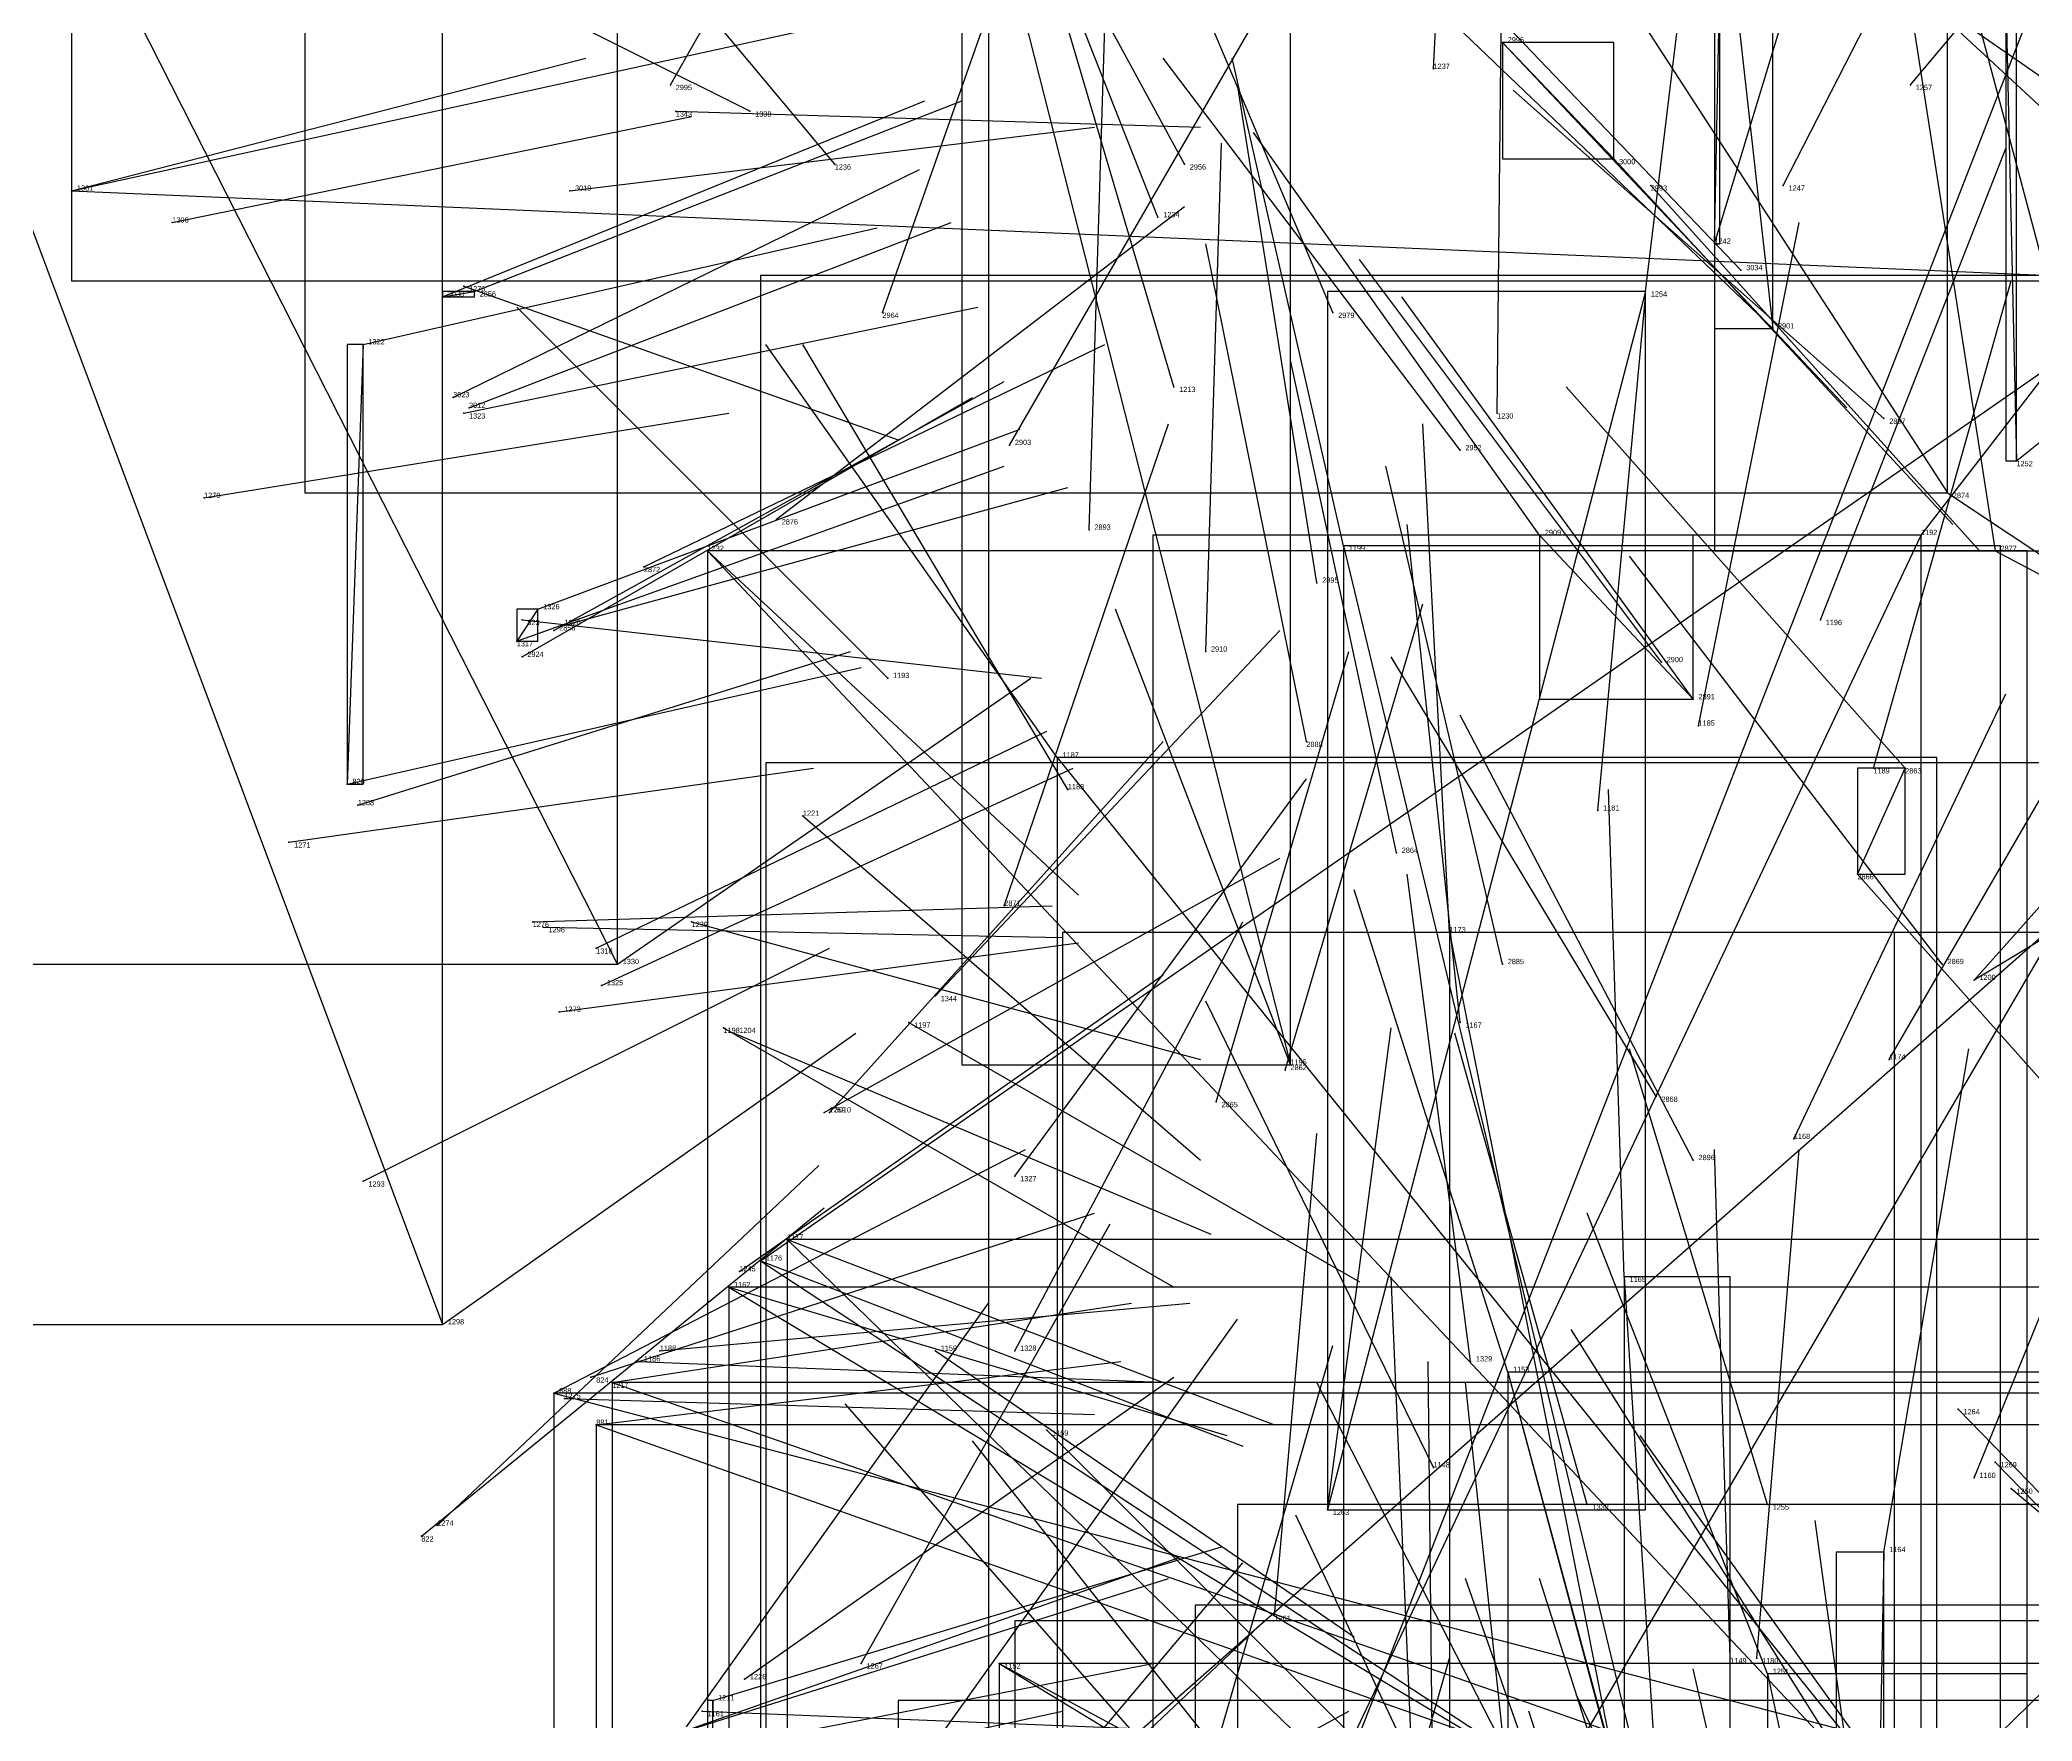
# Model space of a CAD drawing. Extents: x 59.1 to 70.8, y 600.3 to 605.1.
# Drawn here: x 67.891 to 68.267, y 602.0191 to 602.3365 of the extents above; entities that cross this region are included whole.
import ezdxf

# ---------------------------------------------------------------- set-up
doc = ezdxf.new("R2010")
doc.units = 0
for name, color, linetype in [('Clients', 3, 'CONTINUOUS'), ('Facilities', 3, 'CONTINUOUS'), ('Facilities_lines', 3, 'CONTINUOUS'), ('Min_max_boxes', 1, 'CONTINUOUS'), ('Normals', 1, 'CONTINUOUS'), ('Source_points', 5, 'CONTINUOUS'), ('Text', 3, 'CONTINUOUS')]:
    doc.layers.add(name, color=color, linetype=linetype)

msp = doc.modelspace()

# ---------------------------------------------------------------- linework, layer by layer
at = {"layer": 'Clients', "color": 5}
for p in [(68.188, 602.314, 448.525), (67.973, 602.289, 448.079), (68.218, 602.282, 448.34), (68.264, 602.257, 447.56), (68.251, 602.251, 448.219), (68.174, 602.243, 448.375), (68.246, 602.243, 447.488), (68.26, 602.24, 448.16), (67.981, 602.223, 447.935), (67.949, 602.196, 447.819), (68.243, 602.199, 448.112), (68.256, 602.159, 447.231), (68.127, 602.143, 447.143), (67.967, 602.094, 447.843), (68.134, 602.059, 447.811)]:
    msp.add_point(p, dxfattribs=at)
at = {"layer": 'Facilities', "color": 3}
for p in [(68.167, 602.336, 448.584), (68.01, 602.328, 448.515), (68.154, 602.331, 447.666), (68.244, 602.328, 447.722), (68.011, 602.323, 447.944), (68.025, 602.323, 447.82), (68.041, 602.313, 447.745), (68.107, 602.313, 448.559), (68.195, 602.309, 448.463), (68.22, 602.309, 447.65), (67.897, 602.308, 447.84), (67.991, 602.308, 448.011), (67.916, 602.302, 447.804), (68.102, 602.303, 447.675), (68.207, 602.298, 447.595), (67.971, 602.29, 447.744), (68.212, 602.293, 448.402), (67.967, 602.288, 448.143), (68.194, 602.289, 447.582), (68.05, 602.285, 448.455), (68.135, 602.285, 448.495), (67.952, 602.279, 447.882), (67.969, 602.269, 448.111), (68.105, 602.271, 447.525), (67.971, 602.266, 447.957), (67.972, 602.267, 448.035), (68.166, 602.266, 447.516), (68.239, 602.265, 448.28), (68.074, 602.26, 448.316), (68.159, 602.259, 448.434), (67.922, 602.25, 447.782), (68.03, 602.246, 448.187), (68.089, 602.244, 448.392), (68.017, 602.24, 447.583), (68.137, 602.241, 447.452), (68.005, 602.237, 448.056), (68.132, 602.234, 448.327), (67.982, 602.227, 447.781), (67.985, 602.229, 447.922), (68.227, 602.227, 447.415), (67.988, 602.225, 448.061), (67.99, 602.226, 447.87), (67.982, 602.22, 447.998), (68.111, 602.221, 448.329), (68.197, 602.219, 448.311), (68.051, 602.216, 447.438), (68.203, 602.212, 448.253), (68.13, 602.204, 448.268), (68.204, 602.207, 447.347), (68.083, 602.201, 447.396), (68.237, 602.199, 447.194), (68.085, 602.195, 447.288), (67.951, 602.192, 447.834), (68.035, 602.19, 447.5), (68.185, 602.191, 447.276), (67.938, 602.185, 447.762), (68.147, 602.183, 448.175), (68.234, 602.179, 448.13), (67.984, 602.17, 447.687), (68.014, 602.17, 447.571), (68.073, 602.173, 448.134), (67.986, 602.169, 447.612), (68.157, 602.168, 447.211), (67.996, 602.165, 447.916), (68, 602.162, 447.953), (68.167, 602.162, 448.146), (68.25, 602.162, 448.069), (67.997, 602.158, 447.89), (68.06, 602.156, 447.965), (67.989, 602.153, 447.707), (68.055, 602.151, 447.371), (68.159, 602.151, 447.14), (68.02, 602.15, 447.313), (68.022, 602.149, 447.387), (68.24, 602.144, 447.16), (68.126, 602.142, 448.027), (68.113, 602.136, 448.07), (68.196, 602.137, 448.085), (68.039, 602.134, 447.777), (68.04, 602.134, 447.994), (68.222, 602.129, 447.089), (68.203, 602.125, 448.027), (67.952, 602.121, 447.781), (68.075, 602.122, 447.904), (68.032, 602.11, 447.333), (68.027, 602.106, 447.271), (68.023, 602.104, 447.778), (68.19, 602.103, 447.026), (68.021, 602.101, 447.21), (68.004, 602.087, 447.405), (68.008, 602.089, 447.467), (68.06, 602.089, 447.098), (68.075, 602.089, 447.89), (68.161, 602.087, 447.949), (67.995, 602.084, 447.6), (68.168, 602.085, 446.956), (67.988, 602.081, 447.616), (67.99, 602.08, 447.389), (67.999, 602.083, 447.531), (68.253, 602.078, 447.844), (67.996, 602.075, 447.467), (68.081, 602.074, 447.047), (68.154, 602.067, 446.867), (68.256, 602.065, 446.895), (68.26, 602.068, 447.786), (68.263, 602.063, 447.726), (68.183, 602.06, 447.891), (68.217, 602.06, 447.84), (67.963, 602.054, 447.794), (67.966, 602.056, 447.73), (68.239, 602.051, 446.82), (68.124, 602.039, 447.829), (68.21, 602.031, 446.719), (68.215, 602.031, 446.754), (68.024, 602.027, 447.575), (68.046, 602.03, 447.752), (68.072, 602.03, 446.94), (68.217, 602.028, 447.768), (68.016, 602.021, 447.135), (68.018, 602.023, 447.512)]:
    msp.add_point(p, dxfattribs=at)
at = {"layer": 'Facilities_lines', "color": 3}
for p, q in [((67.941, 602.729, 448.883), (68.251, 602.251, 448.219)), ((68, 602.162, 447.953), (67.725, 602.704, 448.103)), ((67.78, 602.593, 448.053), (67.967, 602.094, 447.843)), ((68.227, 602.452, 448.695), (68.26, 602.24, 448.16)), ((68.227, 602.452, 448.695), (68.277, 602.264, 448.204)), ((67.897, 602.308, 447.84), (68.28, 602.392, 448.029)), ((68.285, 602.389, 448.207), (68.07, 601.837, 446.737)), ((68.065, 602.387, 447.883), (68.127, 602.143, 447.143)), ((68.207, 602.381, 448.576), (68.218, 602.282, 448.34)), ((68.207, 602.298, 447.595), (68.208, 602.348, 447.632)), ((68.262, 602.345, 447.791), (68.264, 602.257, 447.56)), ((68.167, 602.336, 448.584), (68.188, 602.314, 448.525)), ((67.897, 602.308, 447.84), (68.294, 602.291, 447.908)), ((68.027, 602.106, 447.271), (68.295, 602.292, 448.148)), ((67.967, 602.288, 448.143), (67.973, 602.289, 448.079)), ((68.194, 602.289, 447.582), (68.134, 602.059, 447.811)), ((67.952, 602.279, 447.882), (67.949, 602.196, 447.819)), ((68.101, 601.936, 447.301), (68.246, 602.243, 447.488)), ((68.203, 602.212, 448.253), (68.174, 602.243, 448.375)), ((68.017, 602.24, 447.583), (68.266, 601.975, 447.531)), ((68.137, 602.241, 447.452), (68.261, 601.726, 446.858)), ((67.985, 602.229, 447.922), (67.981, 602.223, 447.935)), ((68.306, 602.2, 447.529), (68.028, 601.955, 447.342)), ((68.083, 602.201, 447.396), (68.249, 601.995, 447.648)), ((68.234, 602.179, 448.13), (68.243, 602.199, 448.112)), ((68.271, 602.168, 447.305), (68.084, 601.848, 447.175)), ((68.157, 602.168, 447.211), (68.241, 601.744, 446.915)), ((68.271, 602.168, 447.305), (68.256, 602.159, 447.231)), ((68.032, 602.11, 447.333), (68.376, 601.776, 446.702)), ((68.027, 602.106, 447.271), (68.342, 601.899, 447.115)), ((68.19, 602.103, 447.026), (68.21, 601.786, 447.026)), ((68.021, 602.101, 447.21), (68.32, 601.921, 447.234)), ((68.168, 602.085, 446.956), (68.299, 601.602, 446.477)), ((68.168, 602.085, 446.956), (68.203, 601.955, 447.588)), ((67.988, 602.081, 447.616), (68.371, 601.981, 446.902)), ((67.999, 602.083, 447.531), (68.371, 601.953, 447.012)), ((67.996, 602.075, 447.467), (68.384, 601.938, 446.892)), ((68.305, 602.06, 447.591), (68.117, 601.876, 446.527)), ((68.239, 602.051, 446.82), (68.23, 601.585, 446.418)), ((68.072, 602.03, 446.94), (68.357, 601.876, 447.104)), ((68.217, 602.028, 447.768), (68.266, 601.803, 447.095)), ((68.018, 602.023, 447.512), (68.017, 601.945, 447.219))]:
    msp.add_line(p, q, dxfattribs=at)
at = {"layer": 'Min_max_boxes', "color": 1}
for p, q in [((67.941, 602.729, 448.219), (67.941, 602.251, 448.219)), ((67.941, 602.729, 448.883), (67.941, 602.251, 448.883)), ((68.251, 602.251, 448.219), (68.251, 602.729, 448.219)), ((68.251, 602.251, 448.883), (68.251, 602.729, 448.883)), ((68, 602.162, 447.953), (68, 602.704, 447.953)), ((68, 602.162, 448.103), (68, 602.704, 448.103)), ((67.967, 602.094, 447.843), (67.967, 602.593, 447.843)), ((67.967, 602.094, 448.053), (67.967, 602.593, 448.053)), ((68.207, 602.56, 448.16), (68.207, 602.24, 448.16)), ((68.207, 602.56, 448.877), (68.207, 602.24, 448.877)), ((67.897, 602.392, 447.84), (67.897, 602.291, 447.84)), ((67.897, 602.392, 448.029), (67.897, 602.291, 448.029)), ((68.07, 602.389, 446.737), (68.07, 601.837, 446.737)), ((68.07, 602.389, 448.207), (68.07, 601.837, 448.207)), ((68.065, 602.387, 447.143), (68.065, 602.143, 447.143)), ((68.065, 602.387, 447.883), (68.065, 602.143, 447.883)), ((68.127, 602.143, 447.143), (68.127, 602.387, 447.143)), ((68.127, 602.143, 447.883), (68.127, 602.387, 447.883)), ((68.207, 602.381, 448.34), (68.207, 602.282, 448.34)), ((68.207, 602.381, 448.576), (68.207, 602.282, 448.576)), ((68.218, 602.282, 448.34), (68.218, 602.381, 448.34)), ((68.218, 602.282, 448.576), (68.218, 602.381, 448.576)), ((68.207, 602.348, 447.595), (68.207, 602.298, 447.595)), ((68.207, 602.348, 447.632), (68.207, 602.298, 447.632)), ((68.208, 602.298, 447.595), (68.208, 602.348, 447.595)), ((68.208, 602.298, 447.632), (68.208, 602.348, 447.632)), ((68.262, 602.345, 447.56), (68.262, 602.257, 447.56)), ((68.262, 602.345, 447.791), (68.262, 602.257, 447.791)), ((68.264, 602.257, 447.56), (68.264, 602.345, 447.56)), ((68.264, 602.257, 447.791), (68.264, 602.345, 447.791)), ((68.188, 602.336, 448.525), (68.167, 602.336, 448.525)), ((68.167, 602.336, 448.525), (68.167, 602.314, 448.525)), ((68.188, 602.336, 448.584), (68.167, 602.336, 448.584)), ((68.167, 602.336, 448.584), (68.167, 602.314, 448.584)), ((68.167, 602.336, 448.525), (68.167, 602.336, 448.584)), ((68.188, 602.314, 448.525), (68.188, 602.336, 448.525)), ((68.188, 602.314, 448.584), (68.188, 602.336, 448.584)), ((68.188, 602.336, 448.525), (68.188, 602.336, 448.584)), ((68.167, 602.314, 448.525), (68.188, 602.314, 448.525)), ((68.167, 602.314, 448.584), (68.188, 602.314, 448.584)), ((68.167, 602.314, 448.525), (68.167, 602.314, 448.584)), ((68.188, 602.314, 448.525), (68.188, 602.314, 448.584)), ((68.207, 602.298, 447.595), (68.208, 602.298, 447.595)), ((68.207, 602.298, 447.632), (68.208, 602.298, 447.632)), ((68.207, 602.298, 447.595), (68.207, 602.298, 447.632)), ((68.208, 602.298, 447.595), (68.208, 602.298, 447.632)), ((67.897, 602.291, 447.84), (68.294, 602.291, 447.84)), ((67.897, 602.291, 448.029), (68.294, 602.291, 448.029)), ((67.897, 602.291, 447.84), (67.897, 602.291, 448.029)), ((68.342, 602.292, 447.115), (68.027, 602.292, 447.115)), ((68.027, 602.292, 447.115), (68.027, 601.899, 447.115)), ((68.342, 602.292, 448.148), (68.027, 602.292, 448.148)), ((68.027, 602.292, 448.148), (68.027, 601.899, 448.148)), ((68.027, 602.292, 447.115), (68.027, 602.292, 448.148)), ((67.973, 602.289, 448.079), (67.967, 602.289, 448.079)), ((67.967, 602.289, 448.079), (67.967, 602.288, 448.079)), ((67.973, 602.289, 448.143), (67.967, 602.289, 448.143)), ((67.967, 602.289, 448.143), (67.967, 602.288, 448.143)), ((67.967, 602.289, 448.079), (67.967, 602.289, 448.143)), ((67.967, 602.288, 448.079), (67.973, 602.288, 448.079)), ((67.967, 602.288, 448.143), (67.973, 602.288, 448.143)), ((67.967, 602.288, 448.079), (67.967, 602.288, 448.143)), ((67.973, 602.288, 448.079), (67.973, 602.289, 448.079)), ((67.973, 602.288, 448.143), (67.973, 602.289, 448.143)), ((67.973, 602.289, 448.079), (67.973, 602.289, 448.143)), ((67.973, 602.288, 448.079), (67.973, 602.288, 448.143)), ((68.194, 602.289, 447.582), (68.134, 602.289, 447.582)), ((68.134, 602.289, 447.582), (68.134, 602.059, 447.582)), ((68.194, 602.289, 447.811), (68.134, 602.289, 447.811)), ((68.134, 602.289, 447.811), (68.134, 602.059, 447.811)), ((68.134, 602.289, 447.582), (68.134, 602.289, 447.811)), ((68.194, 602.059, 447.582), (68.194, 602.289, 447.582)), ((68.194, 602.059, 447.811), (68.194, 602.289, 447.811)), ((68.194, 602.289, 447.582), (68.194, 602.289, 447.811)), ((67.952, 602.279, 447.819), (67.949, 602.279, 447.819)), ((67.949, 602.279, 447.819), (67.949, 602.196, 447.819)), ((67.952, 602.279, 447.882), (67.949, 602.279, 447.882)), ((67.949, 602.279, 447.882), (67.949, 602.196, 447.882)), ((67.949, 602.279, 447.819), (67.949, 602.279, 447.882)), ((67.952, 602.196, 447.819), (67.952, 602.279, 447.819)), ((67.952, 602.196, 447.882), (67.952, 602.279, 447.882)), ((67.952, 602.279, 447.819), (67.952, 602.279, 447.882)), ((68.207, 602.282, 448.34), (68.218, 602.282, 448.34)), ((68.207, 602.282, 448.576), (68.218, 602.282, 448.576)), ((68.207, 602.282, 448.34), (68.207, 602.282, 448.576)), ((68.218, 602.282, 448.34), (68.218, 602.282, 448.576)), ((68.262, 602.257, 447.56), (68.264, 602.257, 447.56)), ((68.262, 602.257, 447.791), (68.264, 602.257, 447.791)), ((68.262, 602.257, 447.56), (68.262, 602.257, 447.791)), ((68.264, 602.257, 447.56), (68.264, 602.257, 447.791)), ((67.941, 602.251, 448.219), (68.251, 602.251, 448.219)), ((67.941, 602.251, 448.883), (68.251, 602.251, 448.883)), ((67.941, 602.251, 448.219), (67.941, 602.251, 448.883)), ((68.251, 602.251, 448.219), (68.251, 602.251, 448.883)), ((68.246, 602.243, 447.301), (68.101, 602.243, 447.301)), ((68.101, 602.243, 447.301), (68.101, 601.936, 447.301)), ((68.246, 602.243, 447.488), (68.101, 602.243, 447.488)), ((68.101, 602.243, 447.488), (68.101, 601.936, 447.488)), ((68.101, 602.243, 447.301), (68.101, 602.243, 447.488)), ((68.203, 602.243, 448.253), (68.174, 602.243, 448.253)), ((68.174, 602.243, 448.253), (68.174, 602.212, 448.253)), ((68.203, 602.243, 448.375), (68.174, 602.243, 448.375)), ((68.174, 602.243, 448.375), (68.174, 602.212, 448.375)), ((68.174, 602.243, 448.253), (68.174, 602.243, 448.375)), ((68.203, 602.212, 448.253), (68.203, 602.243, 448.253)), ((68.203, 602.212, 448.375), (68.203, 602.243, 448.375)), ((68.203, 602.243, 448.253), (68.203, 602.243, 448.375)), ((68.246, 601.936, 447.301), (68.246, 602.243, 447.301)), ((68.246, 601.936, 447.488), (68.246, 602.243, 447.488)), ((68.246, 602.243, 447.301), (68.246, 602.243, 447.488)), ((68.266, 602.24, 447.531), (68.017, 602.24, 447.531)), ((68.017, 602.24, 447.531), (68.017, 601.975, 447.531)), ((68.266, 602.24, 447.583), (68.017, 602.24, 447.583)), ((68.017, 602.24, 447.583), (68.017, 601.975, 447.583)), ((68.017, 602.24, 447.531), (68.017, 602.24, 447.583)), ((68.261, 602.241, 446.858), (68.137, 602.241, 446.858)), ((68.137, 602.241, 446.858), (68.137, 601.726, 446.858)), ((68.261, 602.241, 447.452), (68.137, 602.241, 447.452)), ((68.137, 602.241, 447.452), (68.137, 601.726, 447.452)), ((68.137, 602.241, 446.858), (68.137, 602.241, 447.452)), ((68.207, 602.24, 448.16), (68.277, 602.24, 448.16)), ((68.207, 602.24, 448.877), (68.277, 602.24, 448.877)), ((68.207, 602.24, 448.16), (68.207, 602.24, 448.877)), ((68.261, 601.726, 446.858), (68.261, 602.241, 446.858)), ((68.261, 601.726, 447.452), (68.261, 602.241, 447.452)), ((68.261, 602.241, 446.858), (68.261, 602.241, 447.452)), ((68.266, 601.975, 447.531), (68.266, 602.24, 447.531)), ((68.266, 601.975, 447.583), (68.266, 602.24, 447.583)), ((68.266, 602.24, 447.531), (68.266, 602.24, 447.583)), ((67.985, 602.229, 447.922), (67.981, 602.229, 447.922)), ((67.981, 602.229, 447.922), (67.981, 602.223, 447.922)), ((67.985, 602.229, 447.935), (67.981, 602.229, 447.935)), ((67.981, 602.229, 447.935), (67.981, 602.223, 447.935)), ((67.981, 602.229, 447.922), (67.981, 602.229, 447.935)), ((67.985, 602.223, 447.922), (67.985, 602.229, 447.922)), ((67.985, 602.223, 447.935), (67.985, 602.229, 447.935)), ((67.985, 602.229, 447.922), (67.985, 602.229, 447.935)), ((67.981, 602.223, 447.922), (67.985, 602.223, 447.922)), ((67.981, 602.223, 447.935), (67.985, 602.223, 447.935)), ((67.981, 602.223, 447.922), (67.981, 602.223, 447.935)), ((67.985, 602.223, 447.922), (67.985, 602.223, 447.935)), ((68.174, 602.212, 448.253), (68.203, 602.212, 448.253)), ((68.174, 602.212, 448.375), (68.203, 602.212, 448.375)), ((68.174, 602.212, 448.253), (68.174, 602.212, 448.375)), ((68.203, 602.212, 448.253), (68.203, 602.212, 448.375)), ((68.313, 602.2, 447.342), (68.028, 602.2, 447.342)), ((68.028, 602.2, 447.342), (68.028, 601.955, 447.342)), ((68.313, 602.2, 447.529), (68.028, 602.2, 447.529)), ((68.028, 602.2, 447.529), (68.028, 601.955, 447.529)), ((68.028, 602.2, 447.342), (68.028, 602.2, 447.529)), ((68.249, 602.201, 447.396), (68.083, 602.201, 447.396)), ((68.083, 602.201, 447.396), (68.083, 601.995, 447.396)), ((68.249, 602.201, 447.648), (68.083, 602.201, 447.648)), ((68.083, 602.201, 447.648), (68.083, 601.995, 447.648)), ((68.083, 602.201, 447.396), (68.083, 602.201, 447.648)), ((68.249, 601.995, 447.396), (68.249, 602.201, 447.396)), ((68.249, 601.995, 447.648), (68.249, 602.201, 447.648)), ((68.249, 602.201, 447.396), (68.249, 602.201, 447.648)), ((67.949, 602.196, 447.819), (67.952, 602.196, 447.819)), ((67.949, 602.196, 447.882), (67.952, 602.196, 447.882)), ((67.949, 602.196, 447.819), (67.949, 602.196, 447.882)), ((67.952, 602.196, 447.819), (67.952, 602.196, 447.882)), ((68.243, 602.199, 448.112), (68.234, 602.199, 448.112)), ((68.234, 602.199, 448.112), (68.234, 602.179, 448.112)), ((68.243, 602.199, 448.13), (68.234, 602.199, 448.13)), ((68.234, 602.199, 448.13), (68.234, 602.179, 448.13)), ((68.234, 602.199, 448.112), (68.234, 602.199, 448.13)), ((68.243, 602.179, 448.112), (68.243, 602.199, 448.112)), ((68.243, 602.179, 448.13), (68.243, 602.199, 448.13)), ((68.243, 602.199, 448.112), (68.243, 602.199, 448.13)), ((68.234, 602.179, 448.112), (68.243, 602.179, 448.112)), ((68.234, 602.179, 448.13), (68.243, 602.179, 448.13)), ((68.234, 602.179, 448.112), (68.234, 602.179, 448.13)), ((68.243, 602.179, 448.112), (68.243, 602.179, 448.13)), ((68.298, 602.168, 447.114), (68.084, 602.168, 447.114)), ((68.084, 602.168, 447.114), (68.084, 601.848, 447.114)), ((68.298, 602.168, 447.305), (68.084, 602.168, 447.305)), ((68.084, 602.168, 447.305), (68.084, 601.848, 447.305)), ((68.084, 602.168, 447.114), (68.084, 602.168, 447.305)), ((68.241, 602.168, 446.915), (68.157, 602.168, 446.915)), ((68.157, 602.168, 446.915), (68.157, 601.744, 446.915)), ((68.241, 602.168, 447.211), (68.157, 602.168, 447.211)), ((68.157, 602.168, 447.211), (68.157, 601.744, 447.211)), ((68.157, 602.168, 446.915), (68.157, 602.168, 447.211)), ((68.241, 601.744, 446.915), (68.241, 602.168, 446.915)), ((68.241, 601.744, 447.211), (68.241, 602.168, 447.211)), ((68.241, 602.168, 446.915), (68.241, 602.168, 447.211)), ((67.725, 602.162, 447.953), (68, 602.162, 447.953)), ((67.725, 602.162, 448.103), (68, 602.162, 448.103)), ((68, 602.162, 447.953), (68, 602.162, 448.103)), ((68.065, 602.143, 447.143), (68.127, 602.143, 447.143)), ((68.065, 602.143, 447.883), (68.127, 602.143, 447.883)), ((68.065, 602.143, 447.143), (68.065, 602.143, 447.883)), ((68.127, 602.143, 447.143), (68.127, 602.143, 447.883)), ((68.376, 602.11, 446.702), (68.032, 602.11, 446.702)), ((68.032, 602.11, 446.702), (68.032, 601.776, 446.702)), ((68.376, 602.11, 447.333), (68.032, 602.11, 447.333)), ((68.032, 602.11, 447.333), (68.032, 601.776, 447.333)), ((68.032, 602.11, 446.702), (68.032, 602.11, 447.333)), ((68.21, 602.103, 447.026), (68.19, 602.103, 447.026)), ((68.19, 602.103, 447.026), (68.19, 601.786, 447.026)), ((68.21, 602.103, 447.026), (68.19, 602.103, 447.026)), ((68.19, 602.103, 447.026), (68.19, 601.786, 447.026)), ((68.19, 602.103, 447.026), (68.19, 602.103, 447.026)), ((68.21, 601.786, 447.026), (68.21, 602.103, 447.026)), ((68.21, 601.786, 447.026), (68.21, 602.103, 447.026)), ((68.21, 602.103, 447.026), (68.21, 602.103, 447.026)), ((68.32, 602.101, 447.21), (68.021, 602.101, 447.21)), ((68.021, 602.101, 447.21), (68.021, 601.921, 447.21)), ((68.32, 602.101, 447.234), (68.021, 602.101, 447.234)), ((68.021, 602.101, 447.234), (68.021, 601.921, 447.234)), ((68.021, 602.101, 447.21), (68.021, 602.101, 447.234)), ((67.78, 602.094, 447.843), (67.967, 602.094, 447.843)), ((67.78, 602.094, 448.053), (67.967, 602.094, 448.053)), ((67.967, 602.094, 447.843), (67.967, 602.094, 448.053)), ((68.299, 602.085, 446.477), (68.168, 602.085, 446.477)), ((68.168, 602.085, 446.477), (68.168, 601.602, 446.477)), ((68.299, 602.085, 447.588), (68.168, 602.085, 447.588)), ((68.168, 602.085, 447.588), (68.168, 601.602, 447.588)), ((68.168, 602.085, 446.477), (68.168, 602.085, 447.588)), ((68.371, 602.081, 446.902), (67.988, 602.081, 446.902)), ((67.988, 602.081, 446.902), (67.988, 601.981, 446.902)), ((68.371, 602.081, 447.616), (67.988, 602.081, 447.616)), ((67.988, 602.081, 447.616), (67.988, 601.981, 447.616)), ((67.988, 602.081, 446.902), (67.988, 602.081, 447.616)), ((68.371, 602.083, 447.012), (67.999, 602.083, 447.012)), ((67.999, 602.083, 447.012), (67.999, 601.953, 447.012)), ((68.371, 602.083, 447.531), (67.999, 602.083, 447.531)), ((67.999, 602.083, 447.531), (67.999, 601.953, 447.531)), ((67.999, 602.083, 447.012), (67.999, 602.083, 447.531)), ((68.384, 602.075, 446.892), (67.996, 602.075, 446.892)), ((67.996, 602.075, 446.892), (67.996, 601.938, 446.892)), ((68.384, 602.075, 447.467), (67.996, 602.075, 447.467)), ((67.996, 602.075, 447.467), (67.996, 601.938, 447.467)), ((67.996, 602.075, 446.892), (67.996, 602.075, 447.467)), ((68.311, 602.06, 446.527), (68.117, 602.06, 446.527)), ((68.117, 602.06, 446.527), (68.117, 601.876, 446.527)), ((68.311, 602.06, 447.591), (68.117, 602.06, 447.591)), ((68.117, 602.06, 447.591), (68.117, 601.876, 447.591)), ((68.117, 602.06, 446.527), (68.117, 602.06, 447.591)), ((68.134, 602.059, 447.582), (68.194, 602.059, 447.582)), ((68.134, 602.059, 447.811), (68.194, 602.059, 447.811)), ((68.134, 602.059, 447.582), (68.134, 602.059, 447.811)), ((68.194, 602.059, 447.582), (68.194, 602.059, 447.811)), ((68.239, 602.051, 446.418), (68.23, 602.051, 446.418)), ((68.23, 602.051, 446.418), (68.23, 601.585, 446.418)), ((68.239, 602.051, 446.82), (68.23, 602.051, 446.82)), ((68.23, 602.051, 446.82), (68.23, 601.585, 446.82)), ((68.23, 602.051, 446.418), (68.23, 602.051, 446.82)), ((68.239, 601.585, 446.418), (68.239, 602.051, 446.418)), ((68.239, 601.585, 446.82), (68.239, 602.051, 446.82)), ((68.239, 602.051, 446.418), (68.239, 602.051, 446.82)), ((68.34, 602.041, 446.338), (68.109, 602.041, 446.338)), ((68.109, 602.041, 446.338), (68.109, 601.645, 446.338)), ((68.34, 602.041, 447.042), (68.109, 602.041, 447.042)), ((68.109, 602.041, 447.042), (68.109, 601.645, 447.042)), ((68.109, 602.041, 446.338), (68.109, 602.041, 447.042)), ((68.333, 602.038, 446.968), (68.075, 602.038, 446.968)), ((68.075, 602.038, 446.968), (68.075, 601.84, 446.968)), ((68.333, 602.038, 447.054), (68.075, 602.038, 447.054)), ((68.075, 602.038, 447.054), (68.075, 601.84, 447.054)), ((68.075, 602.038, 446.968), (68.075, 602.038, 447.054)), ((68.357, 602.03, 446.94), (68.072, 602.03, 446.94)), ((68.072, 602.03, 446.94), (68.072, 601.876, 446.94)), ((68.357, 602.03, 447.104), (68.072, 602.03, 447.104)), ((68.072, 602.03, 447.104), (68.072, 601.876, 447.104)), ((68.072, 602.03, 446.94), (68.072, 602.03, 447.104)), ((68.266, 602.028, 447.095), (68.217, 602.028, 447.095)), ((68.217, 602.028, 447.095), (68.217, 601.803, 447.095)), ((68.266, 602.028, 447.768), (68.217, 602.028, 447.768)), ((68.217, 602.028, 447.768), (68.217, 601.803, 447.768)), ((68.217, 602.028, 447.095), (68.217, 602.028, 447.768)), ((68.266, 601.803, 447.095), (68.266, 602.028, 447.095)), ((68.266, 601.803, 447.768), (68.266, 602.028, 447.768)), ((68.266, 602.028, 447.095), (68.266, 602.028, 447.768)), ((68.018, 602.023, 447.219), (68.017, 602.023, 447.219)), ((68.017, 602.023, 447.219), (68.017, 601.945, 447.219)), ((68.018, 602.023, 447.512), (68.017, 602.023, 447.512)), ((68.017, 602.023, 447.512), (68.017, 601.945, 447.512)), ((68.017, 602.023, 447.219), (68.017, 602.023, 447.512)), ((68.018, 601.945, 447.219), (68.018, 602.023, 447.219)), ((68.018, 601.945, 447.512), (68.018, 602.023, 447.512)), ((68.018, 602.023, 447.219), (68.018, 602.023, 447.512)), ((68.313, 602.023, 445.934), (68.053, 602.023, 445.934)), ((68.053, 602.023, 445.934), (68.053, 601.469, 445.934)), ((68.313, 602.023, 447.277), (68.053, 602.023, 447.277)), ((68.053, 602.023, 447.277), (68.053, 601.469, 447.277)), ((68.053, 602.023, 445.934), (68.053, 602.023, 447.277))]:
    msp.add_line(p, q, dxfattribs=at)
at = {"layer": 'Normals', "color": 1}
for p, q in [((68.154, 602.331, 447.666), (68.159, 602.426, 447.637)), ((68.01, 602.328, 448.515), (68.055, 602.407, 448.473)), ((68.244, 602.328, 447.722), (68.306, 602.402, 447.695)), ((68.107, 602.313, 448.559), (68.063, 602.394, 448.519)), ((68.22, 602.309, 447.65), (68.264, 602.395, 447.623)), ((68.102, 602.303, 447.675), (68.068, 602.389, 447.636)), ((68.207, 602.298, 447.595), (68.234, 602.387, 447.558)), ((68.207, 602.381, 448.576), (68.277, 602.316, 448.606)), ((68.041, 602.313, 447.745), (67.986, 602.379, 447.693)), ((68.194, 602.289, 447.582), (68.205, 602.38, 447.543)), ((68.05, 602.285, 448.455), (68.081, 602.373, 448.419)), ((68.135, 602.285, 448.495), (68.1, 602.368, 448.452)), ((68.025, 602.323, 447.82), (67.947, 602.362, 447.77)), ((68.212, 602.293, 448.402), (68.146, 602.362, 448.372)), ((68.105, 602.271, 447.525), (68.079, 602.359, 447.486)), ((68.166, 602.266, 447.516), (68.167, 602.358, 447.476)), ((68.232, 602.355, 448.452), (68.311, 602.3, 448.48)), ((68.218, 602.282, 448.34), (68.149, 602.348, 448.309)), ((68.074, 602.26, 448.316), (68.122, 602.343, 448.288)), ((68.089, 602.244, 448.392), (68.092, 602.339, 448.361)), ((68.167, 602.336, 448.584), (68.232, 602.267, 448.616)), ((67.897, 602.308, 447.84), (67.994, 602.333, 447.837)), ((68.159, 602.259, 448.434), (68.103, 602.333, 448.397)), ((68.137, 602.241, 447.452), (68.116, 602.333, 447.418)), ((68.132, 602.234, 448.327), (68.117, 602.328, 448.297)), ((67.967, 602.288, 448.143), (68.058, 602.325, 448.125)), ((67.973, 602.289, 448.079), (68.065, 602.325, 448.062)), ((68.239, 602.265, 448.28), (68.169, 602.327, 448.245)), ((67.916, 602.302, 447.804), (68.014, 602.322, 447.809)), ((68.011, 602.323, 447.944), (68.11, 602.32, 447.933)), ((67.991, 602.308, 448.011), (68.09, 602.32, 448.005)), ((68.111, 602.221, 448.329), (68.114, 602.317, 448.3)), ((68.174, 602.243, 448.375), (68.12, 602.319, 448.34)), ((68.246, 602.243, 447.488), (68.304, 602.318, 447.455)), ((68.264, 602.257, 447.56), (68.34, 602.318, 447.536)), ((68.188, 602.314, 448.525), (68.252, 602.245, 448.558)), ((68.227, 602.227, 447.415), (68.262, 602.316, 447.386)), ((67.969, 602.269, 448.111), (68.057, 602.312, 448.091)), ((68.195, 602.309, 448.463), (68.257, 602.24, 448.5)), ((67.972, 602.267, 448.035), (68.063, 602.302, 448.015)), ((68.03, 602.246, 448.187), (68.107, 602.305, 448.161)), ((68.204, 602.207, 447.347), (68.223, 602.302, 447.323)), ((67.952, 602.279, 447.882), (68.049, 602.301, 447.869)), ((68.13, 602.204, 448.268), (68.111, 602.298, 448.24)), ((68.197, 602.219, 448.311), (68.14, 602.295, 448.28)), ((67.971, 602.29, 447.744), (68.053, 602.261, 447.793)), ((68.237, 602.199, 447.194), (68.263, 602.291, 447.164)), ((68.203, 602.212, 448.253), (68.148, 602.288, 448.219)), ((68.185, 602.191, 447.276), (68.194, 602.288, 447.255)), ((67.971, 602.266, 447.957), (68.068, 602.286, 447.944)), ((68.051, 602.216, 447.438), (67.981, 602.286, 447.421)), ((68.005, 602.237, 448.056), (68.092, 602.279, 448.03)), ((68.083, 602.201, 447.396), (68.028, 602.279, 447.368)), ((68.085, 602.195, 447.288), (68.035, 602.279, 447.266)), ((68.147, 602.183, 448.175), (68.127, 602.276, 448.145)), ((67.988, 602.225, 448.061), (68.073, 602.272, 448.037)), ((67.982, 602.22, 447.998), (68.067, 602.269, 447.977)), ((68.243, 602.199, 448.112), (68.179, 602.271, 448.085)), ((67.922, 602.25, 447.782), (68.021, 602.266, 447.781)), ((68.073, 602.173, 448.134), (68.104, 602.264, 448.107)), ((68.157, 602.168, 447.211), (68.152, 602.264, 447.184)), ((67.985, 602.229, 447.922), (68.076, 602.263, 447.899)), ((67.981, 602.223, 447.935), (68.073, 602.256, 447.914)), ((68.167, 602.162, 448.146), (68.145, 602.256, 448.12)), ((67.99, 602.226, 447.87), (68.085, 602.252, 447.85)), ((68.251, 602.251, 448.219), (68.329, 602.199, 448.253)), ((68.159, 602.151, 447.14), (68.149, 602.245, 447.107)), ((68.017, 602.24, 447.583), (68.087, 602.175, 447.612)), ((68.25, 602.162, 448.069), (68.191, 602.239, 448.047)), ((68.26, 602.24, 448.16), (68.345, 602.195, 448.188)), ((68.126, 602.142, 448.027), (68.152, 602.23, 447.988)), ((68.256, 602.159, 447.231), (68.322, 602.233, 447.215)), ((67.982, 602.227, 447.781), (68.08, 602.216, 447.795)), ((68.127, 602.143, 447.143), (68.094, 602.229, 447.105)), ((68.24, 602.144, 447.16), (68.288, 602.227, 447.133)), ((68.06, 602.156, 447.965), (68.125, 602.225, 447.932)), ((67.951, 602.192, 447.834), (68.044, 602.221, 447.813)), ((68.113, 602.136, 448.07), (68.138, 602.221, 448.024)), ((68.196, 602.137, 448.085), (68.146, 602.22, 448.06)), ((67.949, 602.196, 447.819), (68.046, 602.218, 447.807)), ((68, 602.162, 447.953), (68.078, 602.216, 447.922)), ((68.222, 602.129, 447.089), (68.262, 602.213, 447.053)), ((68.203, 602.125, 448.027), (68.159, 602.209, 447.996)), ((67.996, 602.165, 447.916), (68.081, 602.206, 447.884)), ((68.04, 602.134, 447.994), (68.103, 602.204, 447.961)), ((67.938, 602.185, 447.762), (68.037, 602.199, 447.764)), ((67.997, 602.158, 447.89), (68.086, 602.199, 447.87)), ((68.075, 602.122, 447.904), (68.13, 602.197, 447.867)), ((68.19, 602.103, 447.026), (68.187, 602.195, 446.988)), ((68.035, 602.19, 447.5), (68.11, 602.125, 447.515)), ((68.039, 602.134, 447.777), (68.125, 602.182, 447.76)), ((68.161, 602.087, 447.949), (68.149, 602.179, 447.911)), ((68.234, 602.179, 448.13), (68.298, 602.107, 448.156)), ((68.168, 602.085, 446.956), (68.139, 602.176, 446.925)), ((67.984, 602.17, 447.687), (68.082, 602.173, 447.706)), ((68.014, 602.17, 447.571), (68.11, 602.144, 447.585)), ((68.075, 602.089, 447.89), (68.118, 602.17, 447.85)), ((67.986, 602.169, 447.612), (68.084, 602.167, 447.631)), ((67.989, 602.153, 447.707), (68.087, 602.166, 447.719)), ((67.952, 602.121, 447.781), (68.04, 602.165, 447.763)), ((68.023, 602.104, 447.778), (68.103, 602.16, 447.758)), ((68.154, 602.067, 446.867), (68.111, 602.155, 446.849)), ((68.256, 602.065, 446.895), (68.293, 602.156, 446.876)), ((68.055, 602.151, 447.371), (68.14, 602.102, 447.387)), ((67.967, 602.094, 447.843), (68.045, 602.149, 447.815)), ((68.02, 602.15, 447.313), (68.105, 602.101, 447.334)), ((68.022, 602.149, 447.387), (68.112, 602.111, 447.406)), ((68.134, 602.059, 447.811), (68.146, 602.15, 447.771)), ((68.183, 602.06, 447.891), (68.158, 602.149, 447.854)), ((68.217, 602.06, 447.84), (68.191, 602.146, 447.796)), ((68.239, 602.051, 446.82), (68.255, 602.146, 446.794)), ((68.124, 602.039, 447.829), (68.132, 602.13, 447.788)), ((67.988, 602.081, 447.616), (68.077, 602.127, 447.613)), ((68.21, 602.031, 446.719), (68.207, 602.127, 446.693)), ((68.215, 602.031, 446.754), (68.223, 602.127, 446.727)), ((67.966, 602.056, 447.73), (68.038, 602.124, 447.718)), ((67.963, 602.054, 447.794), (68.039, 602.116, 447.772)), ((67.995, 602.084, 447.6), (68.09, 602.115, 447.605)), ((68.217, 602.028, 447.768), (68.183, 602.115, 447.733)), ((68.032, 602.11, 447.333), (68.124, 602.075, 447.353)), ((68.046, 602.03, 447.752), (68.093, 602.113, 447.722)), ((68.027, 602.106, 447.271), (68.118, 602.071, 447.293)), ((68.15, 602.01, 447.769), (68.146, 602.103, 447.733)), ((68.021, 602.101, 447.21), (68.115, 602.073, 447.23)), ((67.999, 602.083, 447.531), (68.097, 602.098, 447.541)), ((68.008, 602.089, 447.467), (68.108, 602.098, 447.47)), ((68.013, 602.018, 447.703), (68.07, 602.098, 447.686)), ((68.06, 602.015, 447.634), (68.117, 602.095, 447.615)), ((68.231, 602.012, 447.708), (68.18, 602.093, 447.679)), ((67.996, 602.075, 447.467), (68.095, 602.087, 447.471)), ((68.004, 602.087, 447.405), (68.104, 602.083, 447.409)), ((68.06, 602.089, 447.098), (68.139, 602.035, 447.126)), ((68.108, 601.997, 447.624), (68.135, 602.09, 447.599)), ((68.154, 601.99, 447.673), (68.153, 602.087, 447.648)), ((68.024, 602.027, 447.575), (68.105, 602.084, 447.562)), ((67.99, 602.08, 447.389), (68.09, 602.077, 447.387)), ((68.175, 601.999, 446.693), (68.132, 602.083, 446.659)), ((68.17, 601.989, 447.71), (68.16, 602.083, 447.676)), ((68.107, 602.006, 446.793), (68.043, 602.079, 446.767)), ((68.253, 602.078, 447.844), (68.319, 602.01, 447.876)), ((68.127, 601.996, 446.718), (68.067, 602.072, 446.696)), ((68.081, 602.074, 447.047), (68.149, 602.006, 447.074)), ((68.249, 601.995, 447.648), (68.193, 602.073, 447.621)), ((68.26, 602.068, 447.786), (68.325, 602.001, 447.822)), ((68.263, 602.063, 447.726), (68.338, 602, 447.747)), ((68.169, 601.971, 446.566), (68.128, 602.058, 446.54)), ((68.239, 601.962, 446.53), (68.226, 602.057, 446.501)), ((68.012, 602.017, 447.452), (68.106, 602.05, 447.448)), ((68.018, 602.023, 447.512), (68.114, 602.052, 447.511)), ((68.009, 602.016, 447.389), (68.104, 602.046, 447.382)), ((68.055, 601.974, 447.522), (68.118, 602.049, 447.501)), ((68.192, 601.955, 446.491), (68.16, 602.046, 446.463)), ((68.203, 601.955, 447.588), (68.174, 602.046, 447.559)), ((68.049, 601.969, 447.459), (68.12, 602.036, 447.439)), ((68.131, 601.94, 447.511), (68.157, 602.031, 447.48)), ((68.003, 602.011, 447.327), (68.101, 602.03, 447.323)), ((68.072, 602.03, 446.94), (68.156, 601.979, 446.961)), ((68.224, 601.936, 446.417), (68.203, 602.029, 446.388)), ((68.221, 601.938, 447.528), (68.181, 602.024, 447.497)), ((67.987, 602, 447.271), (68.084, 602.021, 447.263)), ((68.016, 602.021, 447.135), (68.115, 602.017, 447.145)), ((68.052, 601.974, 447.359), (68.138, 602.021, 447.34)), ((68.201, 601.93, 446.468), (68.172, 602.021, 446.44))]:
    msp.add_line(p, q, dxfattribs=at)
at = {"layer": 'Source_points', "color": 5}
for p in [(68.167, 602.336, 448.584), (68.01, 602.328, 448.515), (68.154, 602.331, 447.666), (68.244, 602.328, 447.722), (68.011, 602.323, 447.944), (68.025, 602.323, 447.82), (68.041, 602.313, 447.745), (68.107, 602.313, 448.559), (68.188, 602.314, 448.525), (68.195, 602.309, 448.463), (68.22, 602.309, 447.65), (67.897, 602.308, 447.84), (67.991, 602.308, 448.011), (67.916, 602.302, 447.804), (68.102, 602.303, 447.675), (68.207, 602.298, 447.595), (67.971, 602.29, 447.744), (68.212, 602.293, 448.402), (67.967, 602.288, 448.143), (67.973, 602.289, 448.079), (68.194, 602.289, 447.582), (68.05, 602.285, 448.455), (68.135, 602.285, 448.495), (67.952, 602.279, 447.882), (68.218, 602.282, 448.34), (67.969, 602.269, 448.111), (68.105, 602.271, 447.525), (67.971, 602.266, 447.957), (67.972, 602.267, 448.035), (68.166, 602.266, 447.516), (68.239, 602.265, 448.28), (68.074, 602.26, 448.316), (68.159, 602.259, 448.434), (68.264, 602.257, 447.56), (67.922, 602.25, 447.782), (68.251, 602.251, 448.219), (68.03, 602.246, 448.187), (68.089, 602.244, 448.392), (68.174, 602.243, 448.375), (68.246, 602.243, 447.488), (68.017, 602.24, 447.583), (68.137, 602.241, 447.452), (68.26, 602.24, 448.16), (68.005, 602.237, 448.056), (68.132, 602.234, 448.327), (67.982, 602.227, 447.781), (67.985, 602.229, 447.922), (68.227, 602.227, 447.415), (67.981, 602.223, 447.935), (67.988, 602.225, 448.061), (67.99, 602.226, 447.87), (67.982, 602.22, 447.998), (68.111, 602.221, 448.329), (68.197, 602.219, 448.311), (68.051, 602.216, 447.438), (68.203, 602.212, 448.253), (68.13, 602.204, 448.268), (68.204, 602.207, 447.347), (68.083, 602.201, 447.396), (67.949, 602.196, 447.819), (68.237, 602.199, 447.194), (68.243, 602.199, 448.112), (68.085, 602.195, 447.288), (67.951, 602.192, 447.834), (68.035, 602.19, 447.5), (68.185, 602.191, 447.276), (67.938, 602.185, 447.762), (68.147, 602.183, 448.175), (68.234, 602.179, 448.13), (67.984, 602.17, 447.687), (68.014, 602.17, 447.571), (68.073, 602.173, 448.134), (67.986, 602.169, 447.612), (68.157, 602.168, 447.211), (67.996, 602.165, 447.916), (68, 602.162, 447.953), (68.167, 602.162, 448.146), (68.25, 602.162, 448.069), (68.256, 602.159, 447.231), (67.997, 602.158, 447.89), (68.06, 602.156, 447.965), (67.989, 602.153, 447.707), (68.055, 602.151, 447.371), (68.159, 602.151, 447.14), (68.02, 602.15, 447.313), (68.022, 602.149, 447.387), (68.24, 602.144, 447.16), (68.126, 602.142, 448.027), (68.127, 602.143, 447.143), (68.113, 602.136, 448.07), (68.196, 602.137, 448.085), (68.039, 602.134, 447.777), (68.04, 602.134, 447.994), (68.222, 602.129, 447.089), (68.203, 602.125, 448.027), (67.952, 602.121, 447.781), (68.075, 602.122, 447.904), (68.032, 602.11, 447.333), (68.027, 602.106, 447.271), (68.023, 602.104, 447.778), (68.19, 602.103, 447.026), (68.021, 602.101, 447.21), (67.967, 602.094, 447.843), (68.004, 602.087, 447.405), (68.008, 602.089, 447.467), (68.06, 602.089, 447.098), (68.075, 602.089, 447.89), (68.161, 602.087, 447.949), (67.995, 602.084, 447.6), (68.168, 602.085, 446.956), (67.988, 602.081, 447.616), (67.99, 602.08, 447.389), (67.999, 602.083, 447.531), (68.253, 602.078, 447.844), (67.996, 602.075, 447.467), (68.081, 602.074, 447.047), (68.154, 602.067, 446.867), (68.256, 602.065, 446.895), (68.26, 602.068, 447.786), (68.263, 602.063, 447.726), (68.134, 602.059, 447.811), (68.183, 602.06, 447.891), (68.217, 602.06, 447.84), (67.963, 602.054, 447.794), (67.966, 602.056, 447.73), (68.239, 602.051, 446.82), (68.124, 602.039, 447.829), (68.21, 602.031, 446.719), (68.215, 602.031, 446.754), (68.024, 602.027, 447.575), (68.046, 602.03, 447.752), (68.072, 602.03, 446.94), (68.217, 602.028, 447.768), (68.016, 602.021, 447.135), (68.018, 602.023, 447.512)]:
    msp.add_point(p, dxfattribs=at)

# ---------------------------------------------------------------- texts
at = {"layer": 'Text', "color": 3}
for s, p in [('2996', (68.168, 602.336, 448.584)), ('1237', (68.154, 602.331, 447.666)), ('2995', (68.011, 602.327, 448.515)), ('1257', (68.245, 602.327, 447.722)), ('1343', (68.011, 602.322, 447.944)), ('1338', (68.026, 602.322, 447.82)), ('1236', (68.041, 602.312, 447.745)), ('2956', (68.108, 602.312, 448.559)), ('3000', (68.189, 602.313, 448.525)), ('1361', (67.898, 602.308, 447.84)), ('3019', (67.992, 602.308, 448.011)), ('2993', (68.195, 602.308, 448.463)), ('1247', (68.221, 602.308, 447.65)), ('1306', (67.916, 602.302, 447.804)), ('1234', (68.103, 602.303, 447.675)), ('1242', (68.207, 602.298, 447.595)), ('3034', (68.213, 602.293, 448.402)), ('1270', (67.972, 602.289, 447.744)), ('3030', (67.968, 602.288, 448.143)), ('2856', (67.974, 602.288, 448.079)), ('1254', (68.195, 602.288, 447.582)), ('2964', (68.05, 602.284, 448.455)), ('2979', (68.136, 602.284, 448.495)), ('2901', (68.219, 602.282, 448.34)), ('1322', (67.953, 602.279, 447.882)), ('3023', (67.969, 602.269, 448.111)), ('3012', (67.972, 602.267, 448.035)), ('1213', (68.106, 602.27, 447.525)), ('1323', (67.972, 602.265, 447.957)), ('1230', (68.166, 602.265, 447.516)), ('2897', (68.24, 602.264, 448.28)), ('2903', (68.075, 602.26, 448.316)), ('2952', (68.16, 602.259, 448.434)), ('1252', (68.264, 602.256, 447.56)), ('1279', (67.922, 602.25, 447.782)), ('2874', (68.252, 602.25, 448.219)), ('2876', (68.031, 602.245, 448.187)), ('2893', (68.09, 602.244, 448.392)), ('2909', (68.175, 602.243, 448.375)), ('1192', (68.246, 602.243, 447.488)), ('1232', (68.017, 602.24, 447.583)), ('1199', (68.138, 602.24, 447.452)), ('2877', (68.261, 602.24, 448.16)), ('2872', (68.005, 602.236, 448.056)), ('2895', (68.133, 602.234, 448.327)), ('1326', (67.986, 602.229, 447.922)), ('823', (67.983, 602.226, 447.781)), ('1320', (67.99, 602.226, 447.87)), ('1196', (68.228, 602.226, 447.415)), ('1317', (67.981, 602.222, 447.935)), ('2858', (67.989, 602.225, 448.061)), ('2924', (67.983, 602.22, 447.998)), ('2910', (68.112, 602.221, 448.329)), ('2900', (68.198, 602.219, 448.311)), ('1193', (68.052, 602.216, 447.438)), ('2891', (68.204, 602.212, 448.253)), ('1185', (68.204, 602.207, 447.347)), ('2888', (68.13, 602.203, 448.268)), ('1187', (68.084, 602.201, 447.396)), ('826', (67.95, 602.196, 447.819)), ('1183', (68.085, 602.195, 447.288)), ('1189', (68.237, 602.198, 447.194)), ('2863', (68.243, 602.198, 448.112)), ('1288', (67.951, 602.192, 447.834)), ('1221', (68.035, 602.19, 447.5)), ('1181', (68.186, 602.191, 447.276)), ('1271', (67.939, 602.184, 447.762)), ('2864', (68.148, 602.183, 448.175)), ('2866', (68.234, 602.178, 448.13)), ('2871', (68.073, 602.173, 448.134)), ('1276', (67.984, 602.169, 447.687)), ('1239', (68.014, 602.169, 447.571)), ('1296', (67.987, 602.168, 447.612)), ('1173', (68.157, 602.168, 447.211)), ('1318', (67.996, 602.164, 447.916)), ('1330', (68.001, 602.162, 447.953)), ('2885', (68.168, 602.162, 448.146)), ('2869', (68.251, 602.162, 448.069)), ('1325', (67.998, 602.158, 447.89)), ('1200', (68.257, 602.159, 447.231)), ('1344', (68.061, 602.155, 447.965)), ('1273', (67.99, 602.153, 447.707)), ('1197', (68.056, 602.15, 447.371)), ('1167', (68.16, 602.15, 447.14)), ('1198', (68.02, 602.149, 447.313)), ('1204', (68.023, 602.149, 447.387)), ('1195', (68.127, 602.143, 447.143)), ('1174', (68.24, 602.144, 447.16)), ('2862', (68.127, 602.142, 448.027)), ('2865', (68.114, 602.135, 448.07)), ('2868', (68.197, 602.136, 448.085)), ('1259', (68.04, 602.134, 447.777)), ('3010', (68.041, 602.134, 447.994)), ('1168', (68.222, 602.129, 447.089)), ('2896', (68.204, 602.125, 448.027)), ('1293', (67.953, 602.12, 447.781)), ('1327', (68.076, 602.121, 447.904)), ('1177', (68.032, 602.11, 447.333)), ('1176', (68.028, 602.106, 447.271)), ('1162', (68.022, 602.101, 447.21)), ('1245', (68.023, 602.104, 447.778)), ('1165', (68.191, 602.102, 447.026)), ('1298', (67.968, 602.094, 447.843)), ('1186', (68.005, 602.087, 447.405)), ('1188', (68.008, 602.089, 447.467)), ('1159', (68.061, 602.089, 447.098)), ('1328', (68.076, 602.089, 447.89)), ('1329', (68.162, 602.087, 447.949)), ('824', (67.996, 602.083, 447.6)), ('1153', (68.169, 602.085, 446.956)), ('888', (67.989, 602.081, 447.616)), ('1275', (67.99, 602.08, 447.389)), ('1217', (67.999, 602.082, 447.531)), ('881', (67.996, 602.075, 447.467)), ('1264', (68.254, 602.077, 447.844)), ('1169', (68.082, 602.073, 447.047)), ('1148', (68.154, 602.067, 446.867)), ('1160', (68.257, 602.065, 446.895)), ('1269', (68.261, 602.067, 447.786)), ('1250', (68.264, 602.062, 447.726)), ('1274', (67.966, 602.056, 447.73)), ('1263', (68.135, 602.058, 447.811)), ('1332', (68.184, 602.059, 447.891)), ('1255', (68.218, 602.059, 447.84)), ('822', (67.963, 602.053, 447.794)), ('1164', (68.24, 602.051, 446.82)), ('1261', (68.124, 602.038, 447.829)), ('1149', (68.21, 602.03, 446.719)), ('1180', (68.216, 602.03, 446.754)), ('1226', (68.025, 602.027, 447.575)), ('1267', (68.047, 602.029, 447.752)), ('1152', (68.073, 602.029, 446.94)), ('1251', (68.218, 602.028, 447.768)), ('1211', (68.019, 602.023, 447.512)), ('1161', (68.017, 602.02, 447.135))]:
    msp.add_text(s, height=0.001, dxfattribs=at).set_placement(p)

doc.saveas('drawing.dxf')
